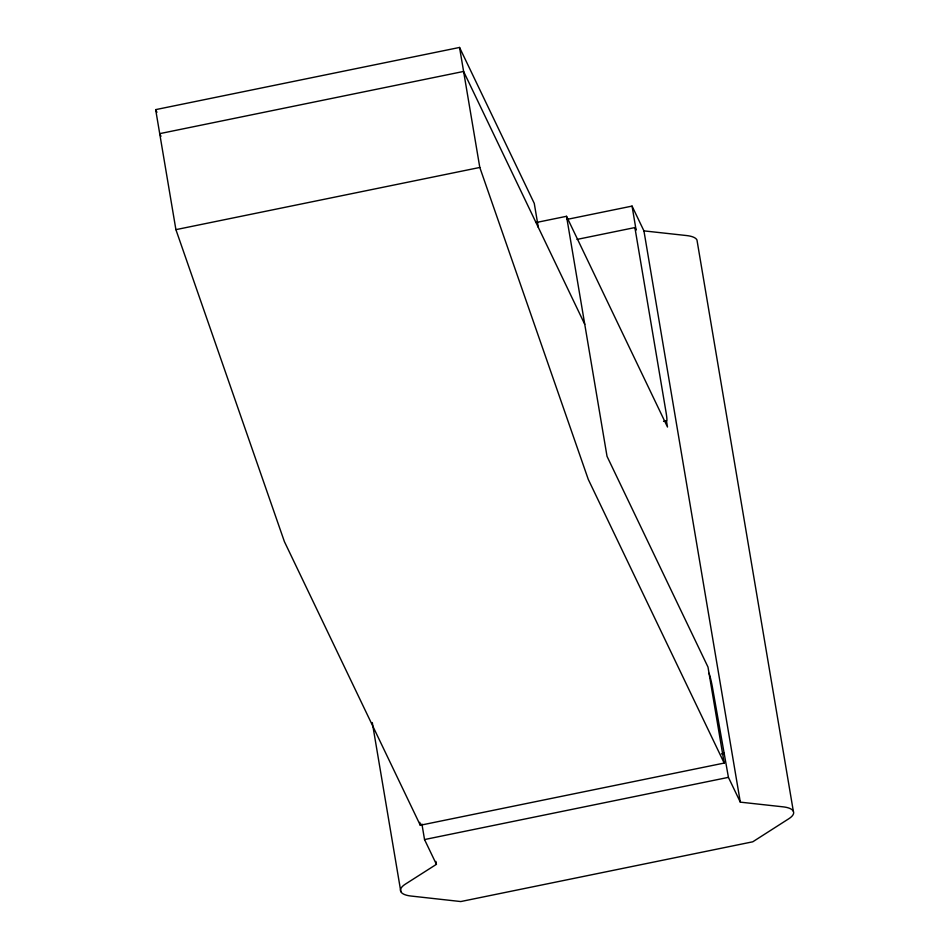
<?xml version="1.0" encoding="UTF-8"?>
<svg xmlns="http://www.w3.org/2000/svg" width="949" height="949" viewBox="0 0 949 949"><rect width="100%" height="100%" fill="white"/><g stroke="black" fill="none" stroke-linecap="round" stroke-linejoin="round"><path stroke-width="1.42" d="M435.911 861.407L436.41 864.337L405.401 884.112A25.967 9.027 -9.6 0 0 411.083 896.046L460.775 901.55L752.771 841.799L788.785 818.762A25.967 9.027 -9.6 0 0 783.044 806.84L740.303 802.142L728.429 777.361L712.64 688.428A12.978 1.21 78.4 0 0 709.045 673.292M536.149 222.529L566.529 216.301L607.028 456.339L707.99 667.052L724.182 763.067L420.288 825.25L284.392 541.594L175.909 229.646L155.66 109.633L459.553 47.45L534.263 203.383L538.32 227.38M175.909 229.646L479.803 167.463L588.285 479.411L724.182 763.067M566.933 219.421L632.058 206.099L643.932 230.88L740.303 802.142M577.004 239.421L634.893 227.57L636.103 230.097L632.058 206.099M663.553 421.38L666.447 420.787A12.978 1.21 78.4 0 0 666.068 412.4L634.893 227.57M721.489 753.957L724.384 753.364M421.914 824.017L424.535 839.557L728.429 777.361M643.932 230.88L686.673 235.566A25.967 9.027 -9.6 0 1 696.969 240.014L793.34 811.276M566.529 216.301L667.491 427.026L666.447 420.787M584.762 324.321L463.598 71.448L159.705 133.643L160.986 136.3M155.66 109.633L156.941 112.302M424.535 839.557L436.41 864.337M459.553 47.45L479.803 167.463M419.802 822.344L420.288 825.25M372.293 722.557L400.81 891.597"/></g></svg>
